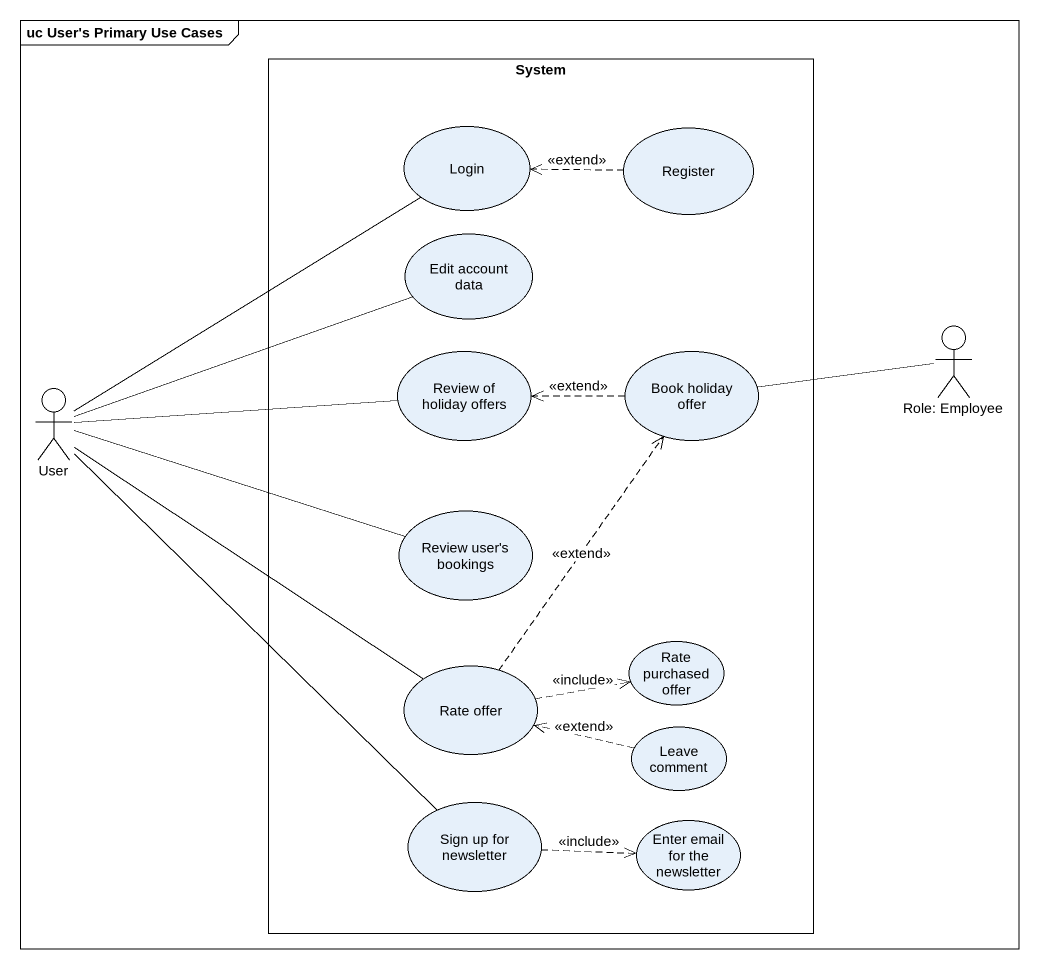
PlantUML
@startuml
mainframe uc User's Primary Use Cases
rectangle System {
  usecase Login
  usecase Register
  usecase "Edit account data" as Edit_account_data
  usecase "Review of holiday offers" as Review_of_holiday_offers
  usecase "Book holiday offer" as Book_holiday_offer
  usecase "Review user's bookings" as Review_user_s_bookings
  usecase "Rate offer" as Rate_offer
  usecase "Rate purchased offer" as Rate_purchased_offer
  usecase "Leave comment" as Leave_comment
  usecase "Sign up for newsletter" as Sign_up_for_newsletter
  usecase "Enter email for the newsletter" as Enter_email_for_the
}
actor "Role: Employee" as Role_Employee
actor User
Register .left.> Login : <<extend>>
Role_Employee -left- Book_holiday_offer
Book_holiday_offer .left.> Review_of_holiday_offers : <<extend>>
User -up- Login
User -right- Edit_account_data
User -right- Review_of_holiday_offers
User -right- Review_user_s_bookings
User -- Rate_offer
User -- Sign_up_for_newsletter
Rate_offer .up.> Book_holiday_offer : <<extend>>
Rate_offer .right.> Rate_purchased_offer : <<include>>
Leave_comment .left.> Rate_offer : <<extend>>
Sign_up_for_newsletter .right.> Enter_email_for_the : <<include>>
@enduml
